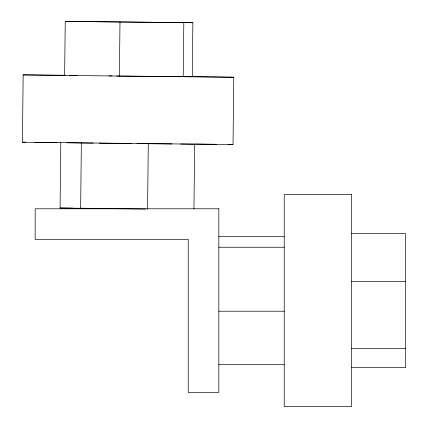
<?xml version="1.0" encoding="UTF-8"?>
<svg xmlns="http://www.w3.org/2000/svg" width="428" height="428" viewBox="0 0 428 428"><rect width="100%" height="100%" fill="white"/><g stroke="black" fill="none" stroke-linecap="round" stroke-linejoin="round"><path stroke-width="0.64" d="M187.475 76.575L233.768 77.227L233.03 144.568L22.416 142.23L23.155 74.889L65.029 75.242M145.584 209.078L60.081 208.029L60.797 142.647M65.233 21.4L64.639 75.398L119.396 76.056L192.279 76.714L192.873 22.721L65.233 21.4L192.873 22.721M80.641 208.35L81.357 142.968L66.763 142.738M119.396 76.056L119.99 22.058M147.574 209.105L148.286 143.717L172.131 143.942M183.216 76.714L183.81 22.721M193.948 208.869L194.654 144.15L180.744 144.022M69.823 75.398L77.029 75.43M351.581 233.581L405.584 233.581L405.584 367.663L351.581 367.663M218.847 236.652L284.235 236.652M218.847 247.245L284.235 247.245M351.581 281.464L405.584 281.464M218.847 311.215L284.235 311.215M351.581 348.504L405.584 348.504M218.847 364.586L284.235 364.586M233.768 77.227L116.582 76.077M22.416 142.23L25.75 142.246M34.818 142.31L57.026 142.513M69.641 75.285L76.879 75.36M147.221 76.312L152.791 76.366M60.081 208.029L72.664 208.147M80.614 208.222L107.77 208.479M107.487 208.522L89.719 208.372L104.721 208.586M186.94 76.649L192.279 76.714M108.782 75.89L112.072 75.927M81.357 142.968L93.288 143.102M99.248 143.166L131.722 143.535M137.024 143.594L148.286 143.717M65.521 75.494L23.155 74.889M195.312 144.022L216.424 144.29M228.049 144.45L233.03 144.568M351.581 194.638L284.235 194.638L284.235 406.6L351.581 406.6L351.581 194.638M218.847 208.784L35.171 208.784L35.171 239.396L188.234 239.396L188.234 392.455L218.847 392.455L218.847 208.784"/></g></svg>
